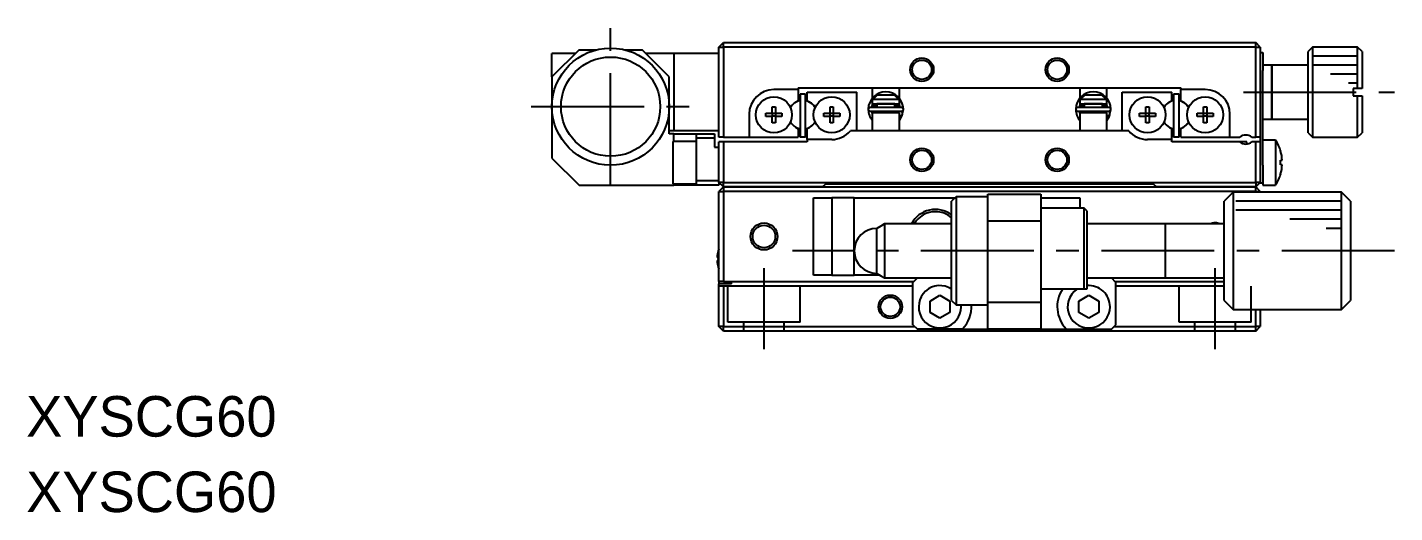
# Model space of a CAD drawing. Extents: x 36 to 360, y 45 to 263.
# Drawn here: x 38.4 to 189.9, y 45.2 to 99 of the extents above; entities that cross this region are included whole.
import ezdxf

# ---------------------------------------------------------------- set-up
doc = ezdxf.new("R2010")
doc.units = 0
doc.header["$LTSCALE"] = 10
doc.linetypes.add('CENTER', pattern=[2, 1.25, -0.25, 0.25, -0.25])
doc.linetypes.add('DASHED', pattern=[3.5, 2, -1.5])
doc.layers.get('0').update_dxf_attribs({"linetype": 'CONTINUOUS'})
doc.layers.add('CENTER', color=1, linetype='CENTER')
doc.styles.get("Standard").update_dxf_attribs({"font": 'FGP教科書体NT-M'})

msp = doc.modelspace()

# ---------------------------------------------------------------- linework, layer by layer
at = {"color": 7, "linetype": 'CONTINUOUS'}
for p, q in [((115.031244, 96.839307), (115.531244, 97.339307)), ((115.531244, 96.839307), (115.531244, 97.339307)), ((115.531244, 97.339307), (174.531244, 97.339307)), ((174.531244, 96.839307), (174.531244, 97.339307)), ((175.031244, 96.839307), (174.531244, 97.339307)), ((99.531244, 96.539307), (96.531244, 93.539307)), ((96.531244, 93.539307), (96.531244, 96.139307)), ((99.131244, 96.139307), (96.531244, 96.139307)), ((99.531244, 96.539307), (101.431244, 96.539307)), ((104.631244, 96.539307), (106.531244, 96.539307)), ((109.531244, 93.539307), (106.531244, 96.539307)), ((110.031244, 96.139307), (106.931244, 96.139307)), ((110.031244, 96.139307), (110.031244, 87.539307)), ((115.031244, 96.139307), (110.031244, 96.139307)), ((115.031244, 96.839307), (115.531244, 96.839307)), ((115.031244, 86.839307), (115.031244, 96.839307)), ((115.531244, 96.839307), (115.531244, 86.839307)), ((174.531244, 96.839307), (115.531244, 96.839307)), ((174.531244, 86.839307), (174.531244, 96.839307)), ((174.531244, 96.839307), (175.031244, 96.839307)), ((175.031244, 96.839307), (175.031244, 86.839307)), ((175.031244, 96.239307), (175.331244, 96.239307)), ((175.331244, 96.239307), (175.331244, 94.239307)), ((180.831244, 96.839307), (180.331244, 96.339307)), ((180.331244, 91.839307), (180.331244, 96.339307)), ((180.831244, 96.839307), (180.831244, 91.839307)), ((185.831244, 96.839307), (180.831244, 96.839307)), ((185.831244, 92.239307), (185.831244, 96.839307)), ((186.331244, 96.339307), (185.831244, 96.839307)), ((186.331244, 96.339307), (186.331244, 92.239307)), ((176.331244, 94.839307), (175.331244, 94.839307)), ((175.331244, 85.114307), (175.331244, 94.239307)), ((176.331244, 94.839307), (176.331244, 91.839307)), ((176.331244, 88.839307), (176.331244, 94.839307)), ((180.331244, 94.839307), (176.331244, 94.839307)), ((96.531244, 93.539307), (96.531244, 90.239307)), ((109.531244, 90.239307), (109.531244, 93.539307)), ((123.831244, 92.139307), (121.131244, 92.139307)), ((123.831244, 92.339307), (123.831244, 92.139307)), ((123.831244, 92.339307), (166.231244, 92.339307)), ((123.831244, 92.139307), (123.831244, 90.890113)), ((124.031244, 91.639307), (124.031244, 86.839307)), ((124.631244, 91.639307), (124.031244, 91.639307)), ((124.631244, 86.839307), (124.631244, 91.639307)), ((124.831244, 90.890113), (124.831244, 91.839307)), ((124.831244, 91.839307), (130.331244, 91.839307)), ((130.331244, 87.539307), (130.331244, 91.839307)), ((132.031244, 92.339307), (132.031244, 91.175732)), ((132.089243, 91.039307), (132.031244, 91.039307)), ((132.031244, 91.039307), (132.031244, 90.539307)), ((132.089243, 91.039307), (132.618389, 91.539307)), ((134.98049, 91.039307), (132.089243, 91.039307)), ((132.611144, 91.539307), (132.618389, 91.539307)), ((132.618389, 91.539307), (134.451344, 91.539307)), ((134.451344, 91.539307), (134.98049, 91.039307)), ((135.031244, 91.039307), (134.98049, 91.039307)), ((135.031244, 91.175876), (135.031244, 92.339307)), ((135.031244, 91.175366), (135.031244, 91.175481)), ((135.031244, 90.539307), (135.031244, 91.039307)), ((155.031244, 92.339307), (155.031244, 91.175732)), ((155.089243, 91.039307), (155.031244, 91.039307)), ((155.031244, 91.039307), (155.031244, 90.539307)), ((155.089243, 91.039307), (155.618389, 91.539307)), ((157.98049, 91.039307), (155.089243, 91.039307)), ((155.611144, 91.539307), (155.618389, 91.539307)), ((155.618389, 91.539307), (157.451344, 91.539307)), ((157.451344, 91.539307), (157.98049, 91.039307)), ((158.031244, 91.039307), (157.98049, 91.039307)), ((158.031244, 91.175876), (158.031244, 92.339307)), ((158.031244, 91.175366), (158.031244, 91.175481)), ((158.031244, 90.539307), (158.031244, 91.039307)), ((159.731244, 87.539307), (159.731244, 91.839307)), ((159.731244, 91.839307), (165.231244, 91.839307)), ((165.231244, 90.890113), (165.231244, 91.839307)), ((165.431244, 91.639307), (165.431244, 86.839307)), ((166.031244, 91.639307), (165.431244, 91.639307)), ((166.031244, 86.839307), (166.031244, 91.639307)), ((166.231244, 92.339307), (166.231244, 92.139307)), ((168.931244, 92.139307), (166.231244, 92.139307)), ((166.231244, 90.890113), (166.231244, 92.139307)), ((176.331244, 91.839307), (176.331244, 88.839307)), ((180.331244, 87.339307), (180.331244, 91.839307)), ((180.831244, 91.839307), (180.831244, 86.839307)), ((185.331244, 92.239307), (185.331244, 91.439307)), ((185.831244, 92.239307), (185.331244, 92.239307)), ((185.331244, 91.439307), (185.831244, 91.439307)), ((186.331244, 92.239307), (185.831244, 92.239307)), ((185.831244, 86.839307), (185.831244, 91.439307)), ((185.831244, 91.439307), (186.331244, 91.439307)), ((186.331244, 91.439307), (186.331244, 87.339307)), ((96.531244, 90.239307), (96.531244, 84.539307)), ((109.531244, 87.239307), (109.531244, 90.239307)), ((120.244882, 89.519307), (120.951244, 89.519307)), ((120.244882, 89.159307), (120.244882, 89.519307)), ((120.951244, 90.225669), (121.311244, 90.225669)), ((120.951244, 89.519307), (120.951244, 90.225669)), ((120.961616, 89.508935), (120.951244, 89.519307)), ((120.961616, 89.508935), (121.300872, 89.508935)), ((120.961616, 89.169679), (120.961616, 89.508935)), ((121.300872, 89.508935), (121.311244, 89.519307)), ((121.300872, 89.508935), (121.300872, 89.169679)), ((121.311244, 90.225669), (121.311244, 89.519307)), ((121.311244, 89.519307), (122.017605, 89.519307)), ((122.017605, 89.519307), (122.017605, 89.159307)), ((123.831244, 90.890113), (123.571149, 90.739947)), ((124.831244, 90.890113), (125.091339, 90.739947)), ((126.644882, 89.159307), (126.644882, 89.519307)), ((126.644882, 89.519307), (127.351244, 89.519307)), ((127.351244, 90.225669), (127.711244, 90.225669)), ((127.351244, 89.519307), (127.351244, 90.225669)), ((127.361616, 89.508935), (127.351244, 89.519307)), ((127.361616, 89.169679), (127.361616, 89.508935)), ((127.361616, 89.508935), (127.700872, 89.508935)), ((127.700872, 89.508935), (127.711244, 89.519307)), ((127.700872, 89.508935), (127.700872, 89.169679)), ((127.711244, 90.225669), (127.711244, 89.519307)), ((127.711244, 89.519307), (128.417605, 89.519307)), ((128.417605, 89.519307), (128.417605, 89.159307)), ((135.281244, 90.134307), (131.781244, 90.134307)), ((131.781244, 89.744307), (135.281244, 89.744307)), ((132.027844, 89.539141), (131.987555, 89.744265)), ((131.987878, 90.134363), (132.095689, 90.539468)), ((132.030961, 89.527662), (132.027844, 89.539141)), ((132.031244, 90.539307), (132.531244, 90.539307)), ((132.031244, 90.539307), (135.031244, 90.539307)), ((132.031244, 90.351144), (132.031244, 90.350993)), ((132.031244, 90.350775), (132.031244, 90.35066)), ((132.031244, 90.35066), (132.031244, 90.350505)), ((132.031244, 90.350505), (132.031244, 90.35038)), ((132.031244, 90.350368), (132.031244, 90.350268)), ((132.031244, 90.350268), (132.031244, 90.350165)), ((132.031244, 90.350037), (132.031244, 90.34986)), ((132.031244, 90.34986), (132.031244, 90.34973)), ((132.031244, 90.349594), (132.031244, 90.339307)), ((132.031244, 90.339307), (132.531244, 90.339307)), ((135.031244, 89.539307), (132.031244, 89.539307)), ((132.031244, 89.539307), (132.031244, 87.539307)), ((132.093416, 89.539332), (132.096951, 89.549148)), ((132.096951, 89.549148), (132.102664, 89.563106)), ((132.102664, 89.563106), (132.109077, 89.576755)), ((132.109077, 89.576755), (132.11617, 89.590061)), ((132.11617, 89.590061), (132.123924, 89.60299)), ((132.123924, 89.60299), (132.132318, 89.61551)), ((132.132318, 89.61551), (132.141327, 89.627591)), ((132.141327, 89.627591), (132.150928, 89.639204)), ((132.150928, 89.639204), (132.161095, 89.650321)), ((132.161095, 89.650321), (132.1718, 89.660916)), ((132.1718, 89.660916), (132.183015, 89.670964)), ((132.183015, 89.670964), (132.194712, 89.680443)), ((132.194712, 89.680443), (132.206861, 89.68933)), ((132.206861, 89.68933), (132.219429, 89.697607)), ((132.219429, 89.697607), (132.232387, 89.705255)), ((132.232387, 89.705255), (132.245702, 89.712257)), ((132.245702, 89.712257), (132.259341, 89.718598)), ((132.259341, 89.718598), (132.27327, 89.724264)), ((132.27327, 89.724264), (132.287457, 89.729244)), ((132.287457, 89.729244), (132.301866, 89.733528)), ((132.301866, 89.733528), (132.316465, 89.737105)), ((132.316465, 89.737105), (132.331217, 89.739969)), ((132.331217, 89.739969), (132.346088, 89.742114)), ((132.346088, 89.742114), (132.361044, 89.743536)), ((132.361044, 89.743536), (132.376048, 89.744231)), ((132.376048, 89.744231), (132.382743, 89.744307)), ((134.531244, 90.539307), (132.531244, 90.539307)), ((132.531244, 90.539307), (134.531244, 90.539307)), ((132.531244, 90.539307), (132.531244, 90.134307)), ((132.531244, 89.744307), (132.531244, 89.539307)), ((134.531244, 90.539307), (135.031182, 90.539307)), ((134.531244, 90.134307), (134.531244, 90.539307)), ((134.531244, 90.339307), (135.031244, 90.339307)), ((134.531244, 89.539307), (134.531244, 89.744307)), ((134.679745, 89.744307), (134.69397, 89.743973)), ((134.69397, 89.743973), (134.70895, 89.742913)), ((134.70895, 89.742913), (134.723859, 89.74113)), ((134.723859, 89.74113), (134.738663, 89.738627)), ((134.738663, 89.738627), (134.753326, 89.735409)), ((134.753326, 89.735409), (134.767814, 89.731485)), ((134.767814, 89.731485), (134.782094, 89.726862)), ((134.782094, 89.726862), (134.79613, 89.721551)), ((134.79613, 89.721551), (134.809891, 89.715564)), ((134.809891, 89.715564), (134.823343, 89.708913)), ((134.823343, 89.708913), (134.836453, 89.701613)), ((134.836453, 89.701613), (134.849191, 89.69368)), ((134.849191, 89.69368), (134.861524, 89.685131)), ((134.861524, 89.685131), (134.873423, 89.675986)), ((134.873423, 89.675986), (134.884858, 89.666264)), ((134.884858, 89.666264), (134.895799, 89.655988)), ((134.895799, 89.655988), (134.90622, 89.645182)), ((134.90622, 89.645182), (134.916092, 89.633868)), ((134.916092, 89.633868), (134.925391, 89.622075)), ((134.925391, 89.622075), (134.934091, 89.60983)), ((134.934091, 89.60983), (134.94217, 89.59716)), ((134.94217, 89.59716), (134.949604, 89.584098)), ((134.949604, 89.584098), (134.956373, 89.570674)), ((134.956373, 89.570674), (134.962458, 89.556921)), ((134.962458, 89.556921), (134.967841, 89.542873)), ((134.966463, 90.539462), (135.074926, 90.13433)), ((134.967841, 89.542873), (134.969073, 89.539328)), ((135.031244, 90.350792), (135.031244, 90.35098)), ((135.031244, 90.350664), (135.031244, 90.350792)), ((135.031244, 90.35035), (135.031244, 90.350457)), ((135.031244, 90.34979), (135.031244, 90.350226)), ((135.031244, 90.339307), (135.031244, 90.349706)), ((135.031244, 87.539307), (135.031244, 89.539307)), ((135.308561, 89.738196), (135.304869, 89.745855)), ((135.322489, 89.706849), (135.308561, 89.738196)), ((135.315875, 89.168385), (135.474899, 89.911718)), ((135.334831, 89.674859), (135.322489, 89.706849)), ((135.345557, 89.642304), (135.334831, 89.674859)), ((135.354643, 89.609264), (135.345557, 89.642304)), ((135.362066, 89.57582), (135.354643, 89.609264)), ((135.367807, 89.542053), (135.362066, 89.57582)), ((135.371854, 89.508047), (135.367807, 89.542053)), ((135.374197, 89.473885), (135.371854, 89.508047)), ((135.37375, 89.405422), (135.374829, 89.439648)), ((135.374829, 89.439648), (135.374197, 89.473885)), ((158.281244, 90.134307), (154.781244, 90.134307)), ((154.781244, 89.744307), (158.281244, 89.744307)), ((155.027844, 89.539141), (154.987555, 89.744265)), ((154.987878, 90.134363), (155.095689, 90.539468)), ((155.030961, 89.527662), (155.027844, 89.539141)), ((155.031244, 90.539307), (155.531244, 90.539307)), ((155.031244, 90.539307), (158.031244, 90.539307)), ((155.031244, 90.351144), (155.031244, 90.350993)), ((155.031244, 90.350775), (155.031244, 90.35066)), ((155.031244, 90.35066), (155.031244, 90.350505)), ((155.031244, 90.350505), (155.031244, 90.35038)), ((155.031244, 90.350368), (155.031244, 90.350268)), ((155.031244, 90.350268), (155.031244, 90.350165)), ((155.031244, 90.350037), (155.031244, 90.34986)), ((155.031244, 90.34986), (155.031244, 90.34973)), ((155.031244, 90.349594), (155.031244, 90.339307)), ((155.031244, 90.339307), (155.531244, 90.339307)), ((158.031244, 89.539307), (155.031244, 89.539307)), ((155.031244, 89.539307), (155.031244, 87.539307)), ((155.093416, 89.539332), (155.096951, 89.549148)), ((155.096951, 89.549148), (155.102664, 89.563106)), ((155.102664, 89.563106), (155.109077, 89.576755)), ((155.109077, 89.576755), (155.11617, 89.590061)), ((155.11617, 89.590061), (155.123924, 89.60299)), ((155.123924, 89.60299), (155.132318, 89.61551)), ((155.132318, 89.61551), (155.141327, 89.627591)), ((155.141327, 89.627591), (155.150928, 89.639204)), ((155.150928, 89.639204), (155.161095, 89.650321)), ((155.161095, 89.650321), (155.1718, 89.660916)), ((155.1718, 89.660916), (155.183015, 89.670964)), ((155.183015, 89.670964), (155.194712, 89.680443)), ((155.194712, 89.680443), (155.206861, 89.68933)), ((155.206861, 89.68933), (155.219429, 89.697607)), ((155.219429, 89.697607), (155.232387, 89.705255)), ((155.232387, 89.705255), (155.245702, 89.712257)), ((155.245702, 89.712257), (155.259341, 89.718598)), ((155.259341, 89.718598), (155.27327, 89.724264)), ((155.27327, 89.724264), (155.287457, 89.729244)), ((155.287457, 89.729244), (155.301866, 89.733528)), ((155.301866, 89.733528), (155.316465, 89.737105)), ((155.316465, 89.737105), (155.331217, 89.739969)), ((155.331217, 89.739969), (155.346088, 89.742114)), ((155.346088, 89.742114), (155.361044, 89.743536)), ((155.361044, 89.743536), (155.376048, 89.744231)), ((155.376048, 89.744231), (155.382743, 89.744307)), ((157.531244, 90.539307), (155.531244, 90.539307)), ((155.531244, 90.539307), (157.531244, 90.539307)), ((155.531244, 90.539307), (155.531244, 90.134307)), ((155.531244, 89.744307), (155.531244, 89.539307)), ((157.531244, 90.539307), (158.031182, 90.539307)), ((157.531244, 90.134307), (157.531244, 90.539307)), ((157.531244, 90.339307), (158.031244, 90.339307)), ((157.531244, 89.539307), (157.531244, 89.744307)), ((157.679745, 89.744307), (157.69397, 89.743973)), ((157.69397, 89.743973), (157.70895, 89.742913)), ((157.70895, 89.742913), (157.723859, 89.74113)), ((157.723859, 89.74113), (157.738663, 89.738627)), ((157.738663, 89.738627), (157.753326, 89.735409)), ((157.753326, 89.735409), (157.767814, 89.731485)), ((157.767814, 89.731485), (157.782094, 89.726862)), ((157.782094, 89.726862), (157.79613, 89.721551)), ((157.79613, 89.721551), (157.809891, 89.715564)), ((157.809891, 89.715564), (157.823343, 89.708913)), ((157.823343, 89.708913), (157.836453, 89.701613)), ((157.836453, 89.701613), (157.849191, 89.69368)), ((157.849191, 89.69368), (157.861524, 89.685131)), ((157.861524, 89.685131), (157.873423, 89.675986)), ((157.873423, 89.675986), (157.884858, 89.666264)), ((157.884858, 89.666264), (157.895799, 89.655988)), ((157.895799, 89.655988), (157.90622, 89.645182)), ((157.90622, 89.645182), (157.916092, 89.633868)), ((157.916092, 89.633868), (157.925391, 89.622075)), ((157.925391, 89.622075), (157.934091, 89.60983)), ((157.934091, 89.60983), (157.94217, 89.59716)), ((157.94217, 89.59716), (157.949604, 89.584098)), ((157.949604, 89.584098), (157.956373, 89.570674)), ((157.956373, 89.570674), (157.962458, 89.556921)), ((157.962458, 89.556921), (157.967841, 89.542873)), ((157.966463, 90.539462), (158.074926, 90.13433)), ((157.967841, 89.542873), (157.969073, 89.539328)), ((158.031244, 90.350792), (158.031244, 90.35098)), ((158.031244, 90.350664), (158.031244, 90.350792)), ((158.031244, 90.35035), (158.031244, 90.350457)), ((158.031244, 90.34979), (158.031244, 90.350226)), ((158.031244, 90.339307), (158.031244, 90.349706)), ((158.031244, 87.539307), (158.031244, 89.539307)), ((158.308561, 89.738196), (158.304869, 89.745855)), ((158.306008, 89.145914), (158.474899, 89.911718)), ((158.322489, 89.706849), (158.308561, 89.738196)), ((158.334831, 89.674859), (158.322489, 89.706849)), ((158.345557, 89.642304), (158.334831, 89.674859)), ((158.354643, 89.609264), (158.345557, 89.642304)), ((158.362066, 89.57582), (158.354643, 89.609264)), ((158.367807, 89.542053), (158.362066, 89.57582)), ((158.371854, 89.508047), (158.367807, 89.542053)), ((158.374197, 89.473885), (158.371854, 89.508047)), ((158.37375, 89.405422), (158.374829, 89.439648)), ((158.374829, 89.439648), (158.374197, 89.473885)), ((161.644882, 89.159307), (161.644882, 89.519307)), ((161.644882, 89.519307), (162.351244, 89.519307)), ((162.351244, 90.225669), (162.711244, 90.225669)), ((162.351244, 89.519307), (162.351244, 90.225669)), ((162.361616, 89.508935), (162.351244, 89.519307)), ((162.361616, 89.169679), (162.361616, 89.508935)), ((162.361616, 89.508935), (162.700872, 89.508935)), ((162.700872, 89.508935), (162.711244, 89.519307)), ((162.700872, 89.508935), (162.700872, 89.169679)), ((162.711244, 90.225669), (162.711244, 89.519307)), ((162.711244, 89.519307), (163.417605, 89.519307)), ((163.417605, 89.519307), (163.417605, 89.159307)), ((165.231244, 90.890113), (164.971149, 90.739947)), ((166.231244, 90.890113), (166.491339, 90.739947)), ((168.044882, 89.159307), (168.044882, 89.519307)), ((168.044882, 89.519307), (168.751244, 89.519307)), ((168.751244, 90.225669), (169.111244, 90.225669)), ((168.751244, 89.519307), (168.751244, 90.225669)), ((168.761616, 89.508935), (168.751244, 89.519307)), ((168.761616, 89.508935), (169.100872, 89.508935)), ((168.761616, 89.169679), (168.761616, 89.508935)), ((169.100872, 89.508935), (169.111244, 89.519307)), ((169.100872, 89.508935), (169.100872, 89.169679)), ((169.111244, 90.225669), (169.111244, 89.519307)), ((169.111244, 89.519307), (169.817605, 89.519307)), ((169.817605, 89.519307), (169.817605, 89.159307)), ((118.381244, 89.389307), (118.381244, 86.839307)), ((120.951244, 89.159307), (120.244882, 89.159307)), ((120.961616, 89.169679), (120.951244, 89.159307)), ((120.951244, 88.452946), (120.951244, 89.159307)), ((121.311244, 88.452946), (120.951244, 88.452946)), ((121.300872, 89.169679), (120.961616, 89.169679)), ((121.300872, 89.169679), (121.311244, 89.159307)), ((121.311244, 89.159307), (121.311244, 88.452946)), ((122.017605, 89.159307), (121.311244, 89.159307)), ((123.571149, 87.938668), (123.831244, 87.788502)), ((125.091339, 87.938668), (124.831244, 87.788502)), ((127.351244, 89.159307), (126.644882, 89.159307)), ((127.361616, 89.169679), (127.351244, 89.159307)), ((127.351244, 88.452946), (127.351244, 89.159307)), ((127.711244, 88.452946), (127.351244, 88.452946)), ((127.700872, 89.169679), (127.361616, 89.169679)), ((127.700872, 89.169679), (127.711244, 89.159307)), ((127.711244, 89.159307), (127.711244, 88.452946)), ((128.417605, 89.159307), (127.711244, 89.159307)), ((131.720805, 89.233564), (131.721106, 89.232636)), ((131.721106, 89.232636), (131.721571, 89.231208)), ((131.721571, 89.231208), (131.721999, 89.229903)), ((131.721999, 89.229903), (131.7223, 89.228989)), ((131.7223, 89.228989), (131.722709, 89.227758)), ((131.722709, 89.227758), (131.723039, 89.226769)), ((131.723039, 89.226769), (131.723427, 89.22561)), ((131.723427, 89.22561), (131.723775, 89.224581)), ((131.723775, 89.224581), (131.72453, 89.222359)), ((131.72453, 89.222359), (131.724843, 89.221447)), ((131.724843, 89.221447), (131.726352, 89.217103)), ((131.726352, 89.217103), (131.727068, 89.215074)), ((131.727068, 89.215074), (131.728078, 89.212245)), ((131.728078, 89.212245), (131.742804, 89.174776)), ((131.743048, 89.178669), (131.742519, 89.176127)), ((131.742519, 89.176127), (131.743283, 89.176447)), ((131.742804, 89.174776), (131.742519, 89.176127)), ((131.743227, 89.174047), (131.742804, 89.174776)), ((131.743407, 89.176499), (131.743499, 89.176538)), ((135.314907, 89.166119), (135.031219, 89.264265)), ((135.042884, 89.268645), (135.031244, 89.274795)), ((135.031367, 88.703276), (135.318825, 89.175221)), ((135.055136, 89.262387), (135.042884, 89.268645)), ((135.067924, 89.256061), (135.055136, 89.262387)), ((135.081167, 89.249704), (135.067924, 89.256061)), ((135.094782, 89.243359), (135.081167, 89.249704)), ((135.108683, 89.237064), (135.094782, 89.243359)), ((135.122783, 89.230859), (135.108683, 89.237064)), ((135.136994, 89.224782), (135.122783, 89.230859)), ((135.151225, 89.218873), (135.136994, 89.224782)), ((135.165389, 89.213169), (135.151225, 89.218873)), ((135.179395, 89.207704), (135.165389, 89.213169)), ((135.193156, 89.202514), (135.179395, 89.207704)), ((135.206586, 89.197631), (135.193156, 89.202514)), ((135.2196, 89.193086), (135.206586, 89.197631)), ((135.232116, 89.188907), (135.2196, 89.193086)), ((135.244055, 89.18512), (135.232116, 89.188907)), ((135.255343, 89.18175), (135.244055, 89.18512)), ((135.265909, 89.178817), (135.255343, 89.18175)), ((135.275687, 89.17634), (135.265909, 89.178817)), ((135.284614, 89.174335), (135.275687, 89.17634)), ((135.292635, 89.172814), (135.284614, 89.174335)), ((135.2997, 89.171786), (135.292635, 89.172814)), ((135.305764, 89.171258), (135.2997, 89.171786)), ((135.310789, 89.171234), (135.305764, 89.171258)), ((135.306008, 89.145914), (135.315875, 89.168385)), ((135.314743, 89.171713), (135.310789, 89.171234)), ((135.31433, 89.17181), (135.314907, 89.166119)), ((135.317602, 89.172693), (135.314743, 89.171713)), ((135.319348, 89.174168), (135.317602, 89.172693)), ((135.319969, 89.176127), (135.319348, 89.174168)), ((135.319684, 89.174776), (135.331738, 89.204943)), ((135.331738, 89.204943), (135.342897, 89.237362)), ((135.342897, 89.237362), (135.352419, 89.270289)), ((135.352419, 89.270289), (135.360283, 89.303641)), ((135.360283, 89.303641), (135.366468, 89.337335)), ((135.366468, 89.337335), (135.37096, 89.37129)), ((135.37096, 89.37129), (135.37375, 89.405422)), ((154.720805, 89.233564), (154.721106, 89.232636)), ((154.721106, 89.232636), (154.721571, 89.231208)), ((154.721571, 89.231208), (154.721999, 89.229903)), ((154.721999, 89.229903), (154.7223, 89.228989)), ((154.7223, 89.228989), (154.722709, 89.227758)), ((154.722709, 89.227758), (154.723039, 89.226769)), ((154.723039, 89.226769), (154.723427, 89.22561)), ((154.723427, 89.22561), (154.723775, 89.224581)), ((154.723775, 89.224581), (154.72453, 89.222359)), ((154.72453, 89.222359), (154.724843, 89.221447)), ((154.724843, 89.221447), (154.726352, 89.217103)), ((154.726352, 89.217103), (154.727068, 89.215074)), ((154.727068, 89.215074), (154.728078, 89.212245)), ((154.728078, 89.212245), (154.742804, 89.174776)), ((154.743048, 89.178669), (154.742519, 89.176127)), ((154.742519, 89.176127), (154.743283, 89.176447)), ((154.742804, 89.174776), (154.742519, 89.176127)), ((154.743227, 89.174047), (154.742804, 89.174776)), ((154.743407, 89.176499), (154.743499, 89.176538)), ((158.314907, 89.166119), (158.031219, 89.264265)), ((158.042884, 89.268645), (158.031244, 89.274795)), ((158.031367, 88.703276), (158.318825, 89.175221)), ((158.055136, 89.262387), (158.042884, 89.268645)), ((158.067924, 89.256061), (158.055136, 89.262387)), ((158.081167, 89.249704), (158.067924, 89.256061)), ((158.094782, 89.243359), (158.081167, 89.249704)), ((158.108683, 89.237064), (158.094782, 89.243359)), ((158.122783, 89.230859), (158.108683, 89.237064)), ((158.136994, 89.224782), (158.122783, 89.230859)), ((158.151225, 89.218873), (158.136994, 89.224782)), ((158.165389, 89.213169), (158.151225, 89.218873)), ((158.179395, 89.207704), (158.165389, 89.213169)), ((158.193156, 89.202514), (158.179395, 89.207704)), ((158.206586, 89.197631), (158.193156, 89.202514)), ((158.2196, 89.193086), (158.206586, 89.197631)), ((158.232116, 89.188907), (158.2196, 89.193086)), ((158.244055, 89.18512), (158.232116, 89.188907)), ((158.255343, 89.18175), (158.244055, 89.18512)), ((158.265909, 89.178817), (158.255343, 89.18175)), ((158.275687, 89.17634), (158.265909, 89.178817)), ((158.284614, 89.174335), (158.275687, 89.17634)), ((158.292635, 89.172814), (158.284614, 89.174335)), ((158.2997, 89.171786), (158.292635, 89.172814)), ((158.305764, 89.171258), (158.2997, 89.171786)), ((158.310789, 89.171234), (158.305764, 89.171258)), ((158.314743, 89.171713), (158.310789, 89.171234)), ((158.31433, 89.17181), (158.314907, 89.166119)), ((158.317602, 89.172693), (158.314743, 89.171713)), ((158.319348, 89.174168), (158.317602, 89.172693)), ((158.319969, 89.176127), (158.319348, 89.174168)), ((158.319684, 89.174776), (158.331738, 89.204943)), ((158.331738, 89.204943), (158.342897, 89.237362)), ((158.342897, 89.237362), (158.352419, 89.270289)), ((158.352419, 89.270289), (158.360283, 89.303641)), ((158.360283, 89.303641), (158.366468, 89.337335)), ((158.366468, 89.337335), (158.37096, 89.37129)), ((158.37096, 89.37129), (158.37375, 89.405422)), ((162.351244, 89.159307), (161.644882, 89.159307)), ((162.361616, 89.169679), (162.351244, 89.159307)), ((162.351244, 88.452946), (162.351244, 89.159307)), ((162.711244, 88.452946), (162.351244, 88.452946)), ((162.700872, 89.169679), (162.361616, 89.169679)), ((162.700872, 89.169679), (162.711244, 89.159307)), ((163.417605, 89.159307), (162.711244, 89.159307)), ((162.711244, 89.159307), (162.711244, 88.452946)), ((164.971149, 87.938668), (165.231244, 87.788502)), ((166.491339, 87.938668), (166.231244, 87.788502)), ((168.751244, 89.159307), (168.044882, 89.159307)), ((168.761616, 89.169679), (168.751244, 89.159307)), ((168.751244, 88.452946), (168.751244, 89.159307)), ((169.111244, 88.452946), (168.751244, 88.452946)), ((169.100872, 89.169679), (168.761616, 89.169679)), ((169.100872, 89.169679), (169.111244, 89.159307)), ((169.817605, 89.159307), (169.111244, 89.159307)), ((169.111244, 89.159307), (169.111244, 88.452946)), ((171.681244, 86.839307), (171.681244, 89.389307)), ((175.331244, 88.839307), (176.331244, 88.839307)), ((176.331244, 88.839307), (180.331244, 88.839307)), ((110.031244, 87.539307), (109.531244, 87.539307)), ((110.031244, 87.239307), (109.531244, 87.239307)), ((109.931244, 86.389307), (109.931244, 84.039307)), ((112.531244, 86.389307), (109.931244, 86.389307)), ((115.031244, 87.539307), (110.031244, 87.539307)), ((110.031244, 87.199044), (110.031244, 87.239307)), ((110.031244, 87.239307), (112.531244, 87.239307)), ((112.531244, 87.199044), (110.031244, 87.199044)), ((110.031244, 86.389307), (110.031244, 87.199044)), ((112.531244, 87.239307), (114.531244, 87.239307)), ((112.531244, 86.739307), (112.531244, 87.239307)), ((112.531244, 82.039307), (112.531244, 86.739307)), ((114.531244, 86.739307), (112.531244, 86.739307)), ((114.531244, 87.239307), (114.531244, 86.739307)), ((114.531244, 86.739307), (114.531244, 85.739307)), ((115.531244, 86.839307), (115.031244, 86.839307)), ((115.531244, 86.839307), (118.381244, 86.839307)), ((118.381244, 86.839307), (123.831244, 86.839307)), ((123.831244, 87.788502), (123.831244, 86.839307)), ((124.631244, 86.839307), (124.031244, 86.839307)), ((124.831244, 86.589307), (124.831244, 87.788502)), ((124.831244, 86.589307), (124.831244, 86.339307)), ((127.531244, 86.589307), (124.831244, 86.589307)), ((132.456244, 87.539307), (129.610306, 87.539307)), ((134.606244, 87.539307), (132.456244, 87.539307)), ((155.456244, 87.539307), (134.606244, 87.539307)), ((157.606244, 87.539307), (155.456244, 87.539307)), ((160.452182, 87.539307), (157.606244, 87.539307)), ((165.231244, 86.589307), (162.531244, 86.589307)), ((165.231244, 86.589307), (165.231244, 87.788502)), ((165.231244, 86.339307), (165.231244, 86.589307)), ((166.031244, 86.839307), (165.431244, 86.839307)), ((166.231244, 86.839307), (166.231244, 87.788502)), ((166.231244, 86.839307), (171.681244, 86.839307)), ((171.681244, 86.839307), (172.769806, 86.839307)), ((174.092682, 86.839307), (174.531244, 86.839307)), ((175.031244, 86.839307), (174.531244, 86.839307)), ((175.031244, 86.839307), (175.031244, 86.339307)), ((176.722901, 86.539307), (175.331244, 86.539307)), ((176.722901, 86.539307), (176.722901, 81.539307)), ((180.331244, 87.339307), (180.831244, 86.839307)), ((180.831244, 86.839307), (185.831244, 86.839307)), ((185.831244, 86.839307), (186.331244, 87.339307)), ((114.531244, 85.739307), (115.031244, 85.739307)), ((115.031244, 81.839307), (115.031244, 86.339307)), ((115.531244, 86.339307), (115.031244, 86.339307)), ((115.531244, 86.339307), (115.531244, 81.839307)), ((124.831244, 86.339307), (115.531244, 86.339307)), ((172.769806, 86.339307), (165.231244, 86.339307)), ((173.531244, 86.339307), (172.769806, 86.339307)), ((173.531244, 86.09432), (173.531244, 86.339307)), ((174.531244, 86.339307), (174.092682, 86.339307)), ((174.531244, 81.839307), (174.531244, 86.339307)), ((175.031244, 86.339307), (174.531244, 86.339307)), ((175.031244, 86.339307), (175.031244, 81.839307)), ((175.331244, 83.739307), (175.331244, 85.114307)), ((177.293825, 85.297897), (177.30068, 85.30124)), ((96.531244, 84.539307), (99.531244, 81.539307)), ((109.931244, 84.039307), (109.931244, 81.689307)), ((175.331244, 83.739307), (175.331244, 81.739307)), ((177.293825, 84.299307), (177.466196, 84.299307)), ((177.293825, 83.779307), (177.293825, 84.299307)), ((177.466196, 83.779307), (177.293825, 83.779307)), ((112.531244, 82.039307), (115.031244, 82.039307)), ((112.531244, 81.539307), (112.531244, 82.039307)), ((115.031244, 81.839307), (115.031244, 81.539307)), ((115.531244, 81.339307), (115.031244, 81.839307)), ((115.531244, 81.839307), (115.031244, 81.839307)), ((115.531244, 81.839307), (174.531244, 81.839307)), ((115.531244, 81.339307), (115.531244, 81.839307)), ((174.531244, 81.839307), (174.531244, 81.339307)), ((175.031244, 81.839307), (174.531244, 81.839307)), ((175.031244, 81.839307), (174.531244, 81.339307)), ((175.031244, 81.739307), (175.031244, 81.839307)), ((177.30068, 82.777374), (177.293825, 82.780718)), ((99.531244, 81.539307), (110.031244, 81.539307)), ((109.931244, 81.689307), (112.531244, 81.689307)), ((110.031244, 81.608486), (110.031244, 81.689307)), ((110.031244, 81.608486), (112.531244, 81.608486)), ((110.031244, 81.539307), (110.031244, 81.608486)), ((112.531244, 81.539307), (110.031244, 81.539307)), ((115.031244, 81.539307), (112.531244, 81.539307)), ((115.531244, 81.339307), (115.031244, 80.839307)), ((115.031244, 70.839307), (115.031244, 80.839307)), ((115.031244, 80.839307), (115.531244, 80.839307)), ((126.531244, 81.339307), (115.531244, 81.339307)), ((115.531244, 81.339307), (115.531244, 80.839307)), ((115.531244, 81.339307), (126.531244, 81.339307)), ((115.531244, 80.839307), (115.531244, 70.839307)), ((174.531244, 80.839307), (115.531244, 80.839307)), ((126.531244, 81.339307), (126.881244, 81.689307)), ((126.531244, 81.339307), (163.531244, 81.339307)), ((126.881244, 81.689307), (163.181244, 81.689307)), ((144.831244, 80.539307), (150.731244, 80.539307)), ((144.831244, 77.539307), (144.831244, 80.539307)), ((150.731244, 80.539307), (150.731244, 77.539307)), ((163.181244, 81.689307), (163.531244, 81.339307)), ((174.531244, 81.339307), (163.531244, 81.339307)), ((163.531244, 81.339307), (174.531244, 81.339307)), ((172.031244, 80.739307), (171.031244, 79.739307)), ((172.031244, 80.739307), (172.031244, 74.180439)), ((184.031244, 80.739307), (172.031244, 80.739307)), ((174.531244, 80.839307), (174.531244, 81.339307)), ((175.031244, 80.839307), (174.531244, 81.339307)), ((174.531244, 80.739307), (174.531244, 80.839307)), ((174.531244, 80.839307), (175.031244, 80.839307)), ((175.331244, 81.739307), (175.031244, 81.739307)), ((175.031244, 80.839307), (175.031244, 80.739307)), ((175.331244, 81.739307), (175.331244, 81.539307)), ((175.331244, 81.539307), (176.722901, 81.539307)), ((184.031244, 67.739307), (184.031244, 80.739307)), ((185.031244, 79.739307), (184.031244, 80.739307)), ((125.531244, 71.539307), (125.531244, 80.139307)), ((125.531244, 80.139307), (127.531244, 80.139307)), ((127.531244, 80.139307), (127.531244, 71.539307)), ((130.031244, 80.139307), (127.531244, 80.139307)), ((130.031244, 71.539307), (130.031244, 80.139307)), ((130.031244, 80.139307), (141.231244, 80.139307)), ((141.331244, 80.239307), (140.831244, 79.739307)), ((140.831244, 68.739307), (140.831244, 79.739307)), ((141.331244, 80.239307), (141.331244, 68.239307)), ((144.831244, 80.239307), (141.331244, 80.239307)), ((150.731244, 80.139307), (155.031244, 80.139307)), ((155.531244, 78.989307), (150.731244, 78.989307)), ((155.031244, 80.139307), (155.031244, 78.989307)), ((155.531244, 69.989307), (155.531244, 78.989307)), ((155.831244, 78.689307), (155.531244, 78.989307)), ((171.031244, 74.189496), (171.031244, 79.739307)), ((185.031244, 79.739307), (185.031244, 68.739307)), ((150.731244, 77.539307), (144.831244, 77.539307)), ((144.831244, 68.539307), (144.831244, 77.539307)), ((150.731244, 77.539307), (150.731244, 68.539307)), ((155.831244, 78.689307), (155.831244, 69.989307)), ((132.964257, 76.989307), (132.531244, 76.739307)), ((132.531244, 74.216666), (132.531244, 76.739307)), ((133.397269, 77.239307), (132.964257, 76.989307)), ((133.397269, 77.239307), (133.397269, 74.212137)), ((140.831244, 77.239307), (133.397269, 77.239307)), ((164.536244, 77.239307), (155.831244, 77.239307)), ((171.031244, 77.239307), (164.526244, 77.239307)), ((164.531244, 71.239302), (164.531244, 77.239312)), ((114.841385, 73.519307), (114.961722, 73.519307)), ((114.961722, 73.159307), (114.841385, 73.159307)), ((114.9571, 74.227923), (114.961722, 74.225669)), ((114.961722, 73.519307), (114.961722, 73.159307)), ((132.531244, 71.739307), (132.531244, 74.216666)), ((133.397269, 74.212137), (133.397269, 71.239307)), ((171.031244, 68.739307), (171.031244, 74.189496)), ((172.031244, 74.180439), (172.031244, 67.739307)), ((114.961722, 72.452946), (114.9571, 72.450691)), ((127.531244, 71.539307), (125.531244, 71.539307)), ((127.531244, 71.539307), (130.031244, 71.539307)), ((132.877654, 71.539307), (130.031244, 71.539307)), ((132.531244, 71.739307), (132.964257, 71.489307)), ((132.964257, 71.489307), (133.397269, 71.239307)), ((133.397269, 71.239307), (140.831244, 71.239307)), ((137.031244, 71.239307), (136.531244, 70.739307)), ((155.831244, 71.239307), (164.531244, 71.239307)), ((159.031244, 70.739307), (158.531244, 71.239307)), ((164.526244, 71.239307), (164.531244, 71.239307)), ((164.531244, 71.239307), (171.031244, 71.239307)), ((164.531244, 71.239307), (164.536244, 71.239307)), ((115.531244, 70.839307), (115.031244, 70.839307)), ((115.031244, 70.839307), (115.031244, 70.589307)), ((116.431244, 70.589307), (115.031244, 70.589307)), ((115.031244, 70.339307), (115.031244, 70.589307)), ((115.031244, 65.839307), (115.031244, 70.339307)), ((115.531244, 70.339307), (115.031244, 70.339307)), ((115.531244, 70.839307), (136.631244, 70.839307)), ((115.531244, 70.339307), (115.531244, 65.839307)), ((136.531244, 70.339307), (115.531244, 70.339307)), ((116.431244, 70.589307), (116.431244, 70.839307)), ((136.531244, 66.039307), (136.531244, 70.739307)), ((155.531244, 69.989307), (150.731244, 69.989307)), ((155.831244, 69.989307), (155.531244, 69.989307)), ((158.931244, 70.839307), (171.031244, 70.839307)), ((159.031244, 66.039307), (159.031244, 70.739307)), ((171.031244, 70.339307), (159.031244, 70.339307)), ((138.431244, 68.674392), (139.531244, 69.309478)), ((138.431244, 67.404222), (138.431244, 68.674392)), ((139.531244, 69.309478), (140.631244, 68.674392)), ((140.631244, 68.674392), (140.631244, 67.404222)), ((140.831244, 68.739307), (141.331244, 68.239307)), ((141.331244, 68.239307), (144.831244, 68.239307)), ((144.831244, 68.539307), (150.731244, 68.539307)), ((144.831244, 65.539307), (144.831244, 68.539307)), ((150.731244, 68.539307), (150.731244, 65.539307)), ((154.931244, 68.674392), (156.031244, 69.309478)), ((154.931244, 67.404222), (154.931244, 68.674392)), ((156.031244, 69.309478), (157.131244, 68.674392)), ((157.131244, 68.674392), (157.131244, 67.404222)), ((171.031244, 68.739307), (172.031244, 67.739307)), ((184.031244, 67.739307), (185.031244, 68.739307)), ((139.531244, 66.769137), (138.431244, 67.404222)), ((140.631244, 67.404222), (139.531244, 66.769137)), ((156.031244, 66.769137), (154.931244, 67.404222)), ((157.131244, 67.404222), (156.031244, 66.769137)), ((172.031244, 67.739307), (184.031244, 67.739307)), ((174.531244, 65.839307), (174.531244, 67.739307)), ((175.031244, 67.739307), (175.031244, 65.839307)), ((115.531244, 65.839307), (115.031244, 65.839307)), ((115.531244, 65.339307), (115.031244, 65.839307)), ((115.531244, 65.339307), (115.531244, 65.839307)), ((115.531244, 65.839307), (136.731244, 65.839307)), ((174.531244, 65.339307), (115.531244, 65.339307)), ((136.531244, 66.039307), (137.031244, 65.539307)), ((142.078772, 65.539307), (137.031244, 65.539307)), ((142.049399, 65.608486), (142.078772, 65.539307)), ((142.078772, 65.539307), (144.831244, 65.539307)), ((150.731244, 65.539307), (144.831244, 65.539307)), ((150.731244, 65.539307), (153.483716, 65.539307)), ((153.483716, 65.539307), (153.513088, 65.608486)), ((153.483716, 65.539307), (158.531244, 65.539307)), ((158.531244, 65.539307), (159.031244, 66.039307)), ((158.831244, 65.839307), (174.531244, 65.839307)), ((174.531244, 65.339307), (174.531244, 65.839307)), ((175.031244, 65.839307), (174.531244, 65.839307)), ((174.531244, 65.339307), (175.031244, 65.839307))]:
    msp.add_line(p, q, dxfattribs=at)
at = {"color": 3, "linetype": 'CONTINUOUS'}
for p, q in [((185.831244, 95.839307), (180.831244, 95.839307)), ((185.831244, 94.839307), (180.831244, 94.839307)), ((185.831244, 93.839307), (182.831244, 93.839307)), ((185.831244, 92.839307), (184.831244, 92.839307)), ((184.031244, 79.739307), (172.331244, 79.739307)), ((184.031244, 78.739307), (172.331244, 78.739307)), ((184.031244, 77.739307), (178.331244, 77.739307)), ((184.031244, 76.739307), (182.331244, 76.739307))]:
    msp.add_line(p, q, dxfattribs=at)
at = {"color": 3, "linetype": 'DASHED'}
for p, q in [((116.031244, 66.339307), (116.031244, 70.339307)), ((124.031244, 66.339307), (124.031244, 70.339307)), ((166.031244, 66.339307), (166.031244, 70.339307)), ((174.031244, 66.339307), (174.031244, 70.339307)), ((124.031244, 66.339307), (116.031244, 66.339307)), ((117.781244, 65.339307), (117.781244, 66.339307)), ((122.281244, 65.339307), (122.281244, 66.339307)), ((174.031244, 66.339307), (166.031244, 66.339307)), ((167.781244, 65.339307), (167.781244, 66.339307)), ((172.281244, 65.339307), (172.281244, 66.339307))]:
    msp.add_line(p, q, dxfattribs=at)
at = {"color": 7, "linetype": 'CONTINUOUS'}
for centre, radius in [((103.031244, 90.239307), 6.5), ((103.031244, 90.239307), 5.5), ((137.531244, 94.339307), 1.075), ((152.531244, 94.339307), 1.075), ((121.131244, 89.339307), 2), ((127.531244, 89.339307), 2), ((162.531244, 89.339307), 2), ((168.931244, 89.339307), 2), ((137.531244, 84.339307), 1.075), ((152.531244, 84.339307), 1.075), ((120.031244, 75.839307), 1.25), ((134.031244, 68.039307), 1.075)]:
    msp.add_circle(centre, radius, dxfattribs=at)
at = {"color": 3, "linetype": 'CONTINUOUS'}
for centre, radius in [((137.531244, 94.339307), 1.3), ((152.531244, 94.339307), 1.3), ((137.531244, 84.339307), 1.3), ((152.531244, 84.339307), 1.3), ((120.031244, 75.839307), 1.5), ((134.031244, 68.039307), 1.3)]:
    msp.add_circle(centre, radius, dxfattribs=at)
at = {"color": 7, "linetype": 'CONTINUOUS'}
for centre, radius, start, end in [((121.131244, 89.389307), 2.75, 90, 180), ((133.531288, 89.939356), 1.943868, 0.672315, 179.257985), ((156.531288, 89.939356), 1.943868, 0.672315, 179.257985), ((168.931244, 89.389307), 2.75, 0, 90), ((124.446149, 89.224402), 1.75, 135, 148.118467), ((124.331243, 89.339307), 1.5875, 135.000249, 149.566737), ((124.331243, 89.339307), 1.5875, 100.893016, 135.000249), ((124.446149, 89.224402), 1.75, 120, 135), ((124.331243, 89.339307), 1.5875, 45.000249, 79.10691), ((124.216339, 89.224402), 1.75, 45, 60), ((124.331243, 89.339307), 1.5875, 30.433182, 45.000249), ((124.216339, 89.224402), 1.75, 31.881533, 45), ((131.781244, 89.939307), 0.195, 90, 270), ((133.536316, 89.94102), 1.94898, 180.774434, 219.429122), ((135.281244, 89.939307), 0.195, 270, 90), ((154.781244, 89.939307), 0.195, 90, 270), ((156.536316, 89.94102), 1.94898, 180.774434, 219.429122), ((158.281244, 89.939307), 0.195, 270, 90), ((165.846149, 89.224402), 1.75, 135, 148.118467), ((165.731243, 89.339307), 1.5875, 135.000249, 149.566737), ((165.731243, 89.339307), 1.5875, 100.893016, 135.000249), ((165.846149, 89.224402), 1.75, 120, 135), ((165.731243, 89.339307), 1.5875, 45.000249, 79.10691), ((165.616339, 89.224402), 1.75, 45, 60), ((165.731243, 89.339307), 1.5875, 30.433182, 45.000249), ((165.616339, 89.224402), 1.75, 31.881533, 45), ((124.446149, 89.454212), 1.75, 211.881533, 225), ((124.331243, 89.339307), 1.5875, 210.433263, 224.999751), ((124.331243, 89.339307), 1.5875, 224.999751, 259.106984), ((124.446149, 89.454212), 1.75, 225, 240), ((124.331243, 89.339307), 1.5875, 280.89309, 314.999751), ((124.216339, 89.454212), 1.75, 300, 315), ((124.331243, 89.339307), 1.5875, 314.999751, 329.566818), ((124.216339, 89.454212), 1.75, 315, 328.118467), ((165.846149, 89.454212), 1.75, 211.881533, 225), ((165.731243, 89.339307), 1.5875, 210.433263, 224.999751), ((165.731243, 89.339307), 1.5875, 224.999751, 259.106984), ((165.846149, 89.454212), 1.75, 225, 240), ((165.731243, 89.339307), 1.5875, 280.89309, 314.999751), ((165.616339, 89.454212), 1.75, 300, 315), ((165.731243, 89.339307), 1.5875, 314.999751, 329.566818), ((165.616339, 89.454212), 1.75, 315, 328.118467), ((127.531244, 89.339307), 2.75, 270, 319.114807), ((162.531244, 89.339307), 2.75, 220.885193, 270), ((173.431244, 86.089307), 1, 48.590378, 131.409622), ((172.981244, 84.039307), 4.5, 16.285843, 33.748989), ((173.431244, 87.089307), 1, 228.590378, 311.409622), ((172.981244, 84.039307), 4.492483, 3.317816, 16.26943), ((172.981244, 84.039307), 4.492483, 343.73057, 356.682184), ((172.981244, 84.039307), 4.5, 326.251011, 343.714157), ((139.031244, 75.839307), 3, 53.130102, 152.181861), ((139.031244, 75.839307), 2.75, 90, 149.396705), ((139.031244, 75.839307), 2.75, 49.114807, 90), ((132.531244, 74.239307), 2.5, 90, 180), ((118.031244, 73.339307), 3.2, 159.635865, 163.877467), ((118.031244, 73.339307), 3.194933, 163.893288, 176.770291), ((118.031244, 73.339307), 3.194933, 183.229709, 196.106712), ((132.531244, 74.239307), 2.5, 180, 270), ((118.031244, 73.339307), 3.2, 196.122533, 200.364135), ((139.531244, 68.039307), 2.35, 56.413761, 0), ((156.031244, 68.039307), 3.5, 146.141563, 223.989014), ((156.031244, 68.039307), 2.35, 123.923112, 0), ((156.031244, 68.039307), 2.35, 0, 94.882142), ((139.531244, 68.039307), 2.35, 0, 4.882142), ((139.531244, 68.039307), 3.5, 316.010986, 3.275829)]:
    msp.add_arc(centre, radius, start, end, dxfattribs=at)
at = {"color": 3, "linetype": 'CONTINUOUS'}
for start, end in [(90, 111.03947), (68.96053, 90)]:
    msp.add_arc((170.031244, 75.839307), 1.5, start, end, dxfattribs=at)
at = {"layer": 'CENTER', "color": 1, "linetype": 'CENTER'}
for p, q in [((103.031244, 81.439307), (103.031244, 99.039307)), ((173.181244, 91.839307), (189.931244, 91.839307)), ((94.231244, 90.239307), (111.831244, 90.239307)), ((189.931244, 74.239307), (123.181244, 74.239307)), ((120.031244, 63.339307), (120.031244, 72.339307)), ((170.031244, 63.339307), (170.031244, 72.339307))]:
    msp.add_line(p, q, dxfattribs=at)

# ---------------------------------------------------------------- texts
at = {"color": 7}
for p in [(38.245965, 53.632691), (38.245965, 45.261649)]:
    msp.add_text('XYSCG60', height=4.5, dxfattribs=at).set_placement(p)

doc.saveas('drawing.dxf')
